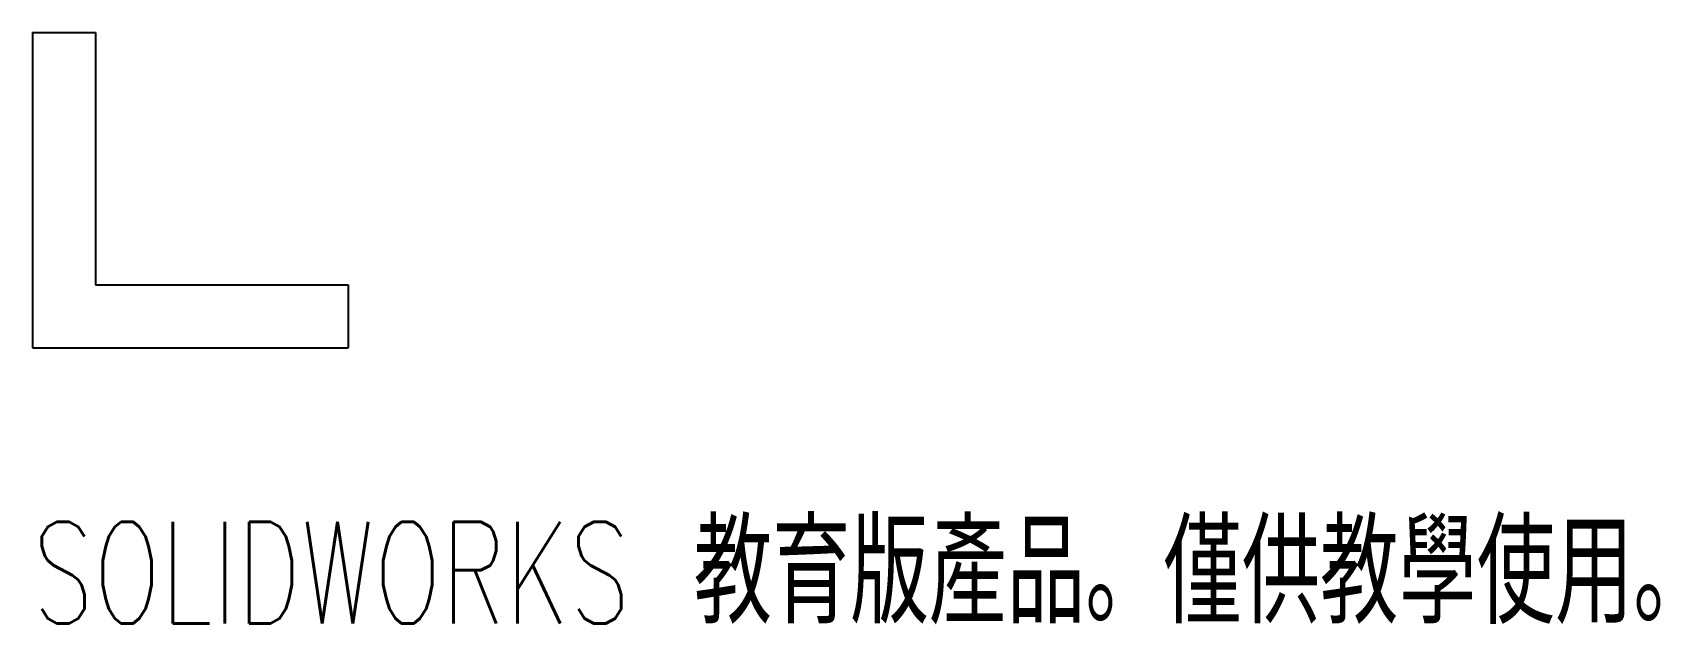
# Paper-space layout '_後視' of a CAD drawing. Header units: millimetres. Extents: x -7.5 to 69.9, y -13.2 to 15.
import ezdxf

# ---------------------------------------------------------------- set-up
doc = ezdxf.new("R2010")
doc.units = ezdxf.units.MM
doc.styles.add('SLDTEXTSTYLE0', font='TXT', dxfattribs={"width": 0.7, "bigfont": 'bigfont'})

psp = doc.layouts.new('_後視')

# ---------------------------------------------------------------- linework, layer by layer
at = {"color": 7, "linetype": 'Continuous', "lineweight": 25}
for p, q in [((-7.5, 15), (-4.5, 15)), ((-7.5, 15), (-7.5, 0)), ((-4.5, 15), (-4.5, 3)), ((-4.5, 3), (7.5, 3)), ((7.5, 3), (7.5, 0)), ((-7.5, 0), (7.5, 0))]:
    psp.add_line(p, q, dxfattribs=at)

# ---------------------------------------------------------------- texts
at = {"color": 7, "linetype": 'Continuous', "insert": (-7.5, -8.27), "char_height": 4.83362, "attachment_point": 1, "style": 'SLDTEXTSTYLE0'}
psp.add_mtext('SOLIDWORKS 教育版產品。僅供教學使用。', dxfattribs=at)

doc.saveas('drawing.dxf')
